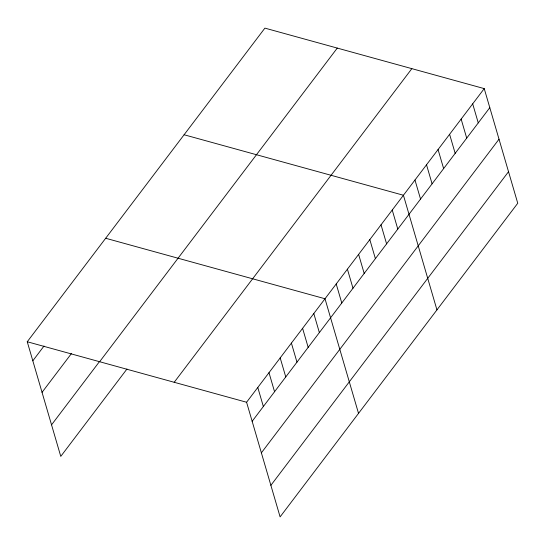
<?xml version="1.0" encoding="UTF-8"?>
<svg xmlns="http://www.w3.org/2000/svg" width="545" height="545" viewBox="0 0 545 545"><rect width="100%" height="100%" fill="white"/><g stroke="black" fill="none" stroke-linecap="round" stroke-linejoin="round"><path stroke-width="0.82" d="M126.971 369.019L60.768 456.39L27.25 341.756L264.897 28.122L484.232 88.61L517.75 203.244L280.103 516.878L246.585 402.251L484.232 88.61M32.823 360.804L44.022 346.021M42.047 392.345L71.579 353.364M51.543 424.848L99.415 361.669M99.633 361.723L337.273 48.083M174.202 382.29L411.85 68.65M252.151 421.299L489.798 107.658M261.375 452.841L499.022 139.2M270.879 485.336L508.526 171.702M184.094 134.758L403.429 195.246L436.947 309.88M105.675 238.26L325.004 298.749L358.528 413.382M27.25 341.756L246.585 402.251M472.685 103.843L478.258 122.891M461.145 119.083L466.711 138.13M449.605 134.315L455.17 153.363M438.057 149.548L443.63 168.596M426.517 164.781L432.083 183.828M414.97 180.014L420.542 199.061M392.23 210.036L397.796 229.084M381.023 224.819L386.596 243.867M369.823 239.609L375.389 258.657M358.617 254.392L364.189 273.44M347.41 269.175L352.983 288.223M336.211 283.965L341.783 303.013M313.804 313.538L319.37 332.586M302.598 328.322L308.17 347.369M291.398 343.105L296.964 362.153M280.191 357.895L285.764 376.942M268.992 372.678L274.557 391.726M257.785 387.468L263.358 406.516"/></g></svg>
